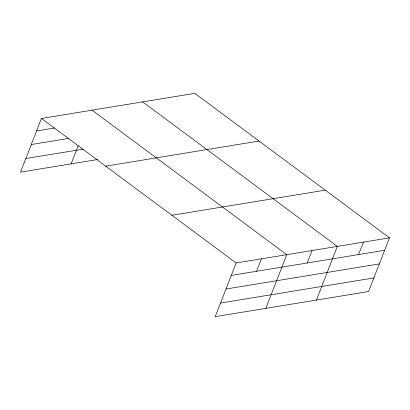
<?xml version="1.0" encoding="UTF-8"?>
<svg xmlns="http://www.w3.org/2000/svg" width="410" height="410" viewBox="0 0 410 410"><rect width="100%" height="100%" fill="white"/><g stroke="black" fill="none" stroke-linecap="round" stroke-linejoin="round"><path stroke-width="0.61" d="M389.5 237.846L236.145 262.964L215.214 316.648L368.569 291.531L389.5 237.846L194.786 93.352L41.43 118.469L20.5 172.154L97.647 159.521M71.109 163.867L78.233 145.591M256.588 271.276L261.447 258.818M265.818 308.361L286.749 254.671L92.04 110.182M307.198 262.984L312.056 250.53M316.428 300.069L337.358 246.384L142.644 101.89M358.571 254.569L363.429 242.115M36.572 130.928L54.474 127.997M31.268 144.535L68.916 138.365M25.804 158.552L83.199 149.148M105.688 166.152L259.043 141.035M171.887 215.281L325.243 190.163M231.286 275.417L384.641 250.3M225.982 289.024L379.337 263.907M220.518 303.041L373.874 277.924M41.43 118.469L236.145 262.964"/></g></svg>
